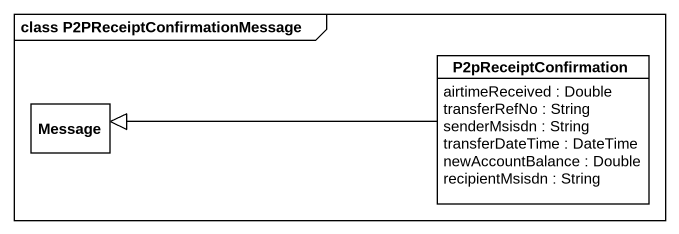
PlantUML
@startuml
mainframe class P2PReceiptConfirmationMessage
hide circle
hide empty members
class P2pReceiptConfirmation {
  airtimeReceived : Double
  transferRefNo : String
  senderMsisdn : String
  transferDateTime : DateTime
  newAccountBalance : Double
  recipientMsisdn : String
}
class Message
P2pReceiptConfirmation -left-|> Message
@enduml
